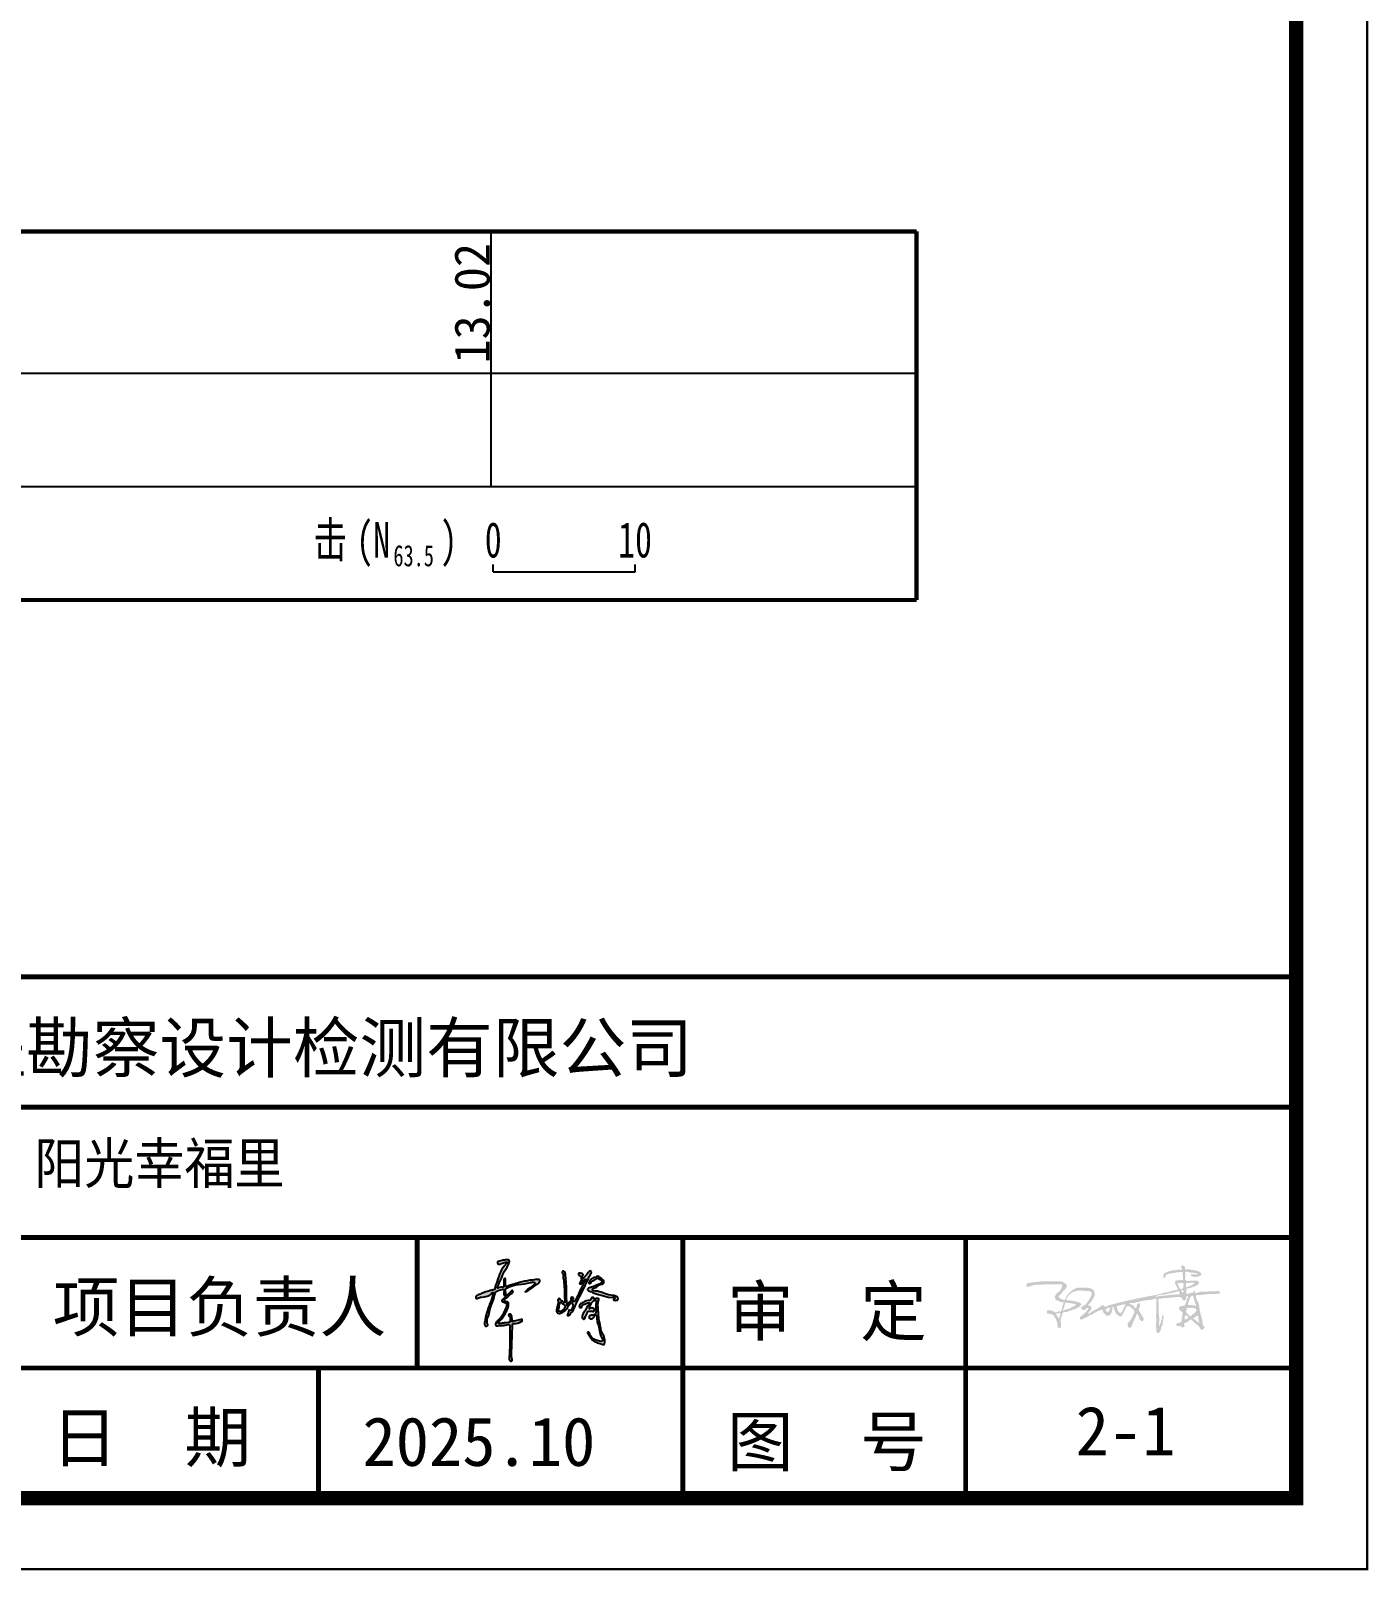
# Model space of a CAD drawing. Header units: millimetres. Extents: x -255 to 9196, y 129 to 426.
# Drawn here: x 501.3 to 595.6, y 129.3 to 237.8 of the extents above; entities that cross this region are included whole.
import ezdxf
from ezdxf.enums import TextEntityAlignment as Align

# ---------------------------------------------------------------- set-up
doc = ezdxf.new("R2010")
doc.units = ezdxf.units.MM
doc.layers.add('不打印', color=7, linetype='Continuous', plot=False)
for name, color, linetype in [('地质-原位曲线', 7, 'Continuous'), ('地质-图框', 7, 'Continuous'), ('地质-标注栏', 7, 'Continuous')]:
    doc.layers.add(name, color=color, linetype=linetype)
doc.styles.add('LZ_PMT_LINE', font='', dxfattribs={"height": 2})
doc.styles.get("Standard").update_dxf_attribs({"font": 'simfang.ttf', "height": 2.5})
doc.styles.add('标注栏数据', font='simfang.ttf', dxfattribs={"width": 0.7, "height": 2.5})
doc.styles.get('LZ_PMT_LINE').set_extended_font_data('SimSun')

msp = doc.modelspace()

# ---------------------------------------------------------------- hatches: boundary and pattern name
at = {"linetype": 'Continuous'}
h = msp.add_hatch(color=0, dxfattribs=at)
edge = h.paths.add_edge_path()
edge.add_spline(control_points=[(534.82, 151), (534.82, 151), (534.6, 150.97), (534.47, 150.9), (534.31, 150.82), (534.19, 150.88), (534.16, 150.96), (534.2, 151.06), (534.34, 151.04), (534.51, 151.12), (534.72, 151.15), (535.03, 151.18), (535, 150.96), (534.94, 150.81), (534.84, 150.66), (534.75, 150.5), (534.64, 150.33), (534.54, 150.11), (534.45, 149.84), (534.31, 149.64), (534.27, 149.43), (534.21, 149.32), (534.11, 149.16), (534.28, 149.17), (534.38, 149.22), (534.51, 149.23), (534.66, 149.25), (534.59, 149.49), (534.63, 149.64), (534.59, 149.84), (534.77, 149.84), (534.71, 149.64), (534.74, 149.49), (534.72, 149.34), (534.78, 149.25), (534.98, 149.37), (535.26, 149.42), (535.67, 149.55), (536.07, 149.63), (536.46, 149.73), (536.79, 149.73), (537.01, 149.8), (537.19, 149.73), (537.09, 149.52), (536.85, 149.35), (536.56, 149.14), (536.3, 148.98), (536.18, 148.92), (536.11, 148.89), (536.21, 149), (536.3, 149.07), (536.5, 149.2), (536.66, 149.34), (536.79, 149.44), (536.83, 149.55), (536.67, 149.6), (536.02, 149.38), (535.39, 149.47), (534.72, 149.11), (534.75, 149.07), (534.72, 148.95), (534.77, 148.83), (534.75, 148.68), (534.84, 148.63), (534.91, 148.75), (535.02, 148.83), (535.11, 148.92), (535.18, 149), (535.27, 148.98), (535.25, 148.82), (535.07, 148.73), (534.91, 148.54), (534.76, 148.45), (534.67, 148.36), (534.67, 148.29), (534.7, 148.17), (534.93, 148.24), (534.98, 147.92), (534.84, 147.58), (534.62, 147.19), (534.38, 146.87), (534.24, 146.77), (534.2, 146.68), (534.38, 146.63), (534.56, 146.7), (534.83, 146.72), (534.97, 146.74), (535.09, 146.76), (535.06, 146.91), (535.06, 147.02), (535.06, 147.18), (534.93, 147.19), (534.96, 147.38), (535.2, 147.28), (535.16, 147.06), (535.22, 146.93), (535.18, 146.77), (535.47, 146.87), (535.63, 146.9), (535.81, 146.94), (535.89, 146.98), (535.91, 146.94), (535.92, 146.9), (535.92, 146.86), (535.91, 146.81), (535.86, 146.81), (535.68, 146.74), (535.49, 146.69), (535.28, 146.67), (535.26, 146.65), (535.22, 146.65), (535.24, 146.62), (535.18, 146.28), (535.23, 145.64), (535.16, 144.87), (535.15, 144.35), (535.23, 144.12), (535.18, 143.99), (534.99, 144.04), (535.03, 144.87), (535.04, 145.58), (535.03, 146.31), (535.06, 146.49), (535.02, 146.54), (535, 146.6), (534.81, 146.57), (534.55, 146.5), (534.29, 146.54), (534.07, 146.48), (534.05, 146.55), (534.03, 146.61), (534.06, 146.71), (534.17, 146.87), (534.44, 147.09), (534.61, 147.43), (534.74, 147.71), (534.81, 147.89), (534.82, 148.1), (534.64, 148.16), (534.47, 148.2), (534.49, 148.36), (534.61, 148.42), (534.71, 148.48), (534.73, 148.6), (534.61, 148.67), (534.6, 148.84), (534.66, 149), (534.57, 149.1), (534.39, 149.01), (534.22, 149), (534.02, 148.91), (533.98, 148.62), (533.83, 148.22), (533.63, 147.67), (533.56, 147.23), (533.42, 146.96), (533.46, 146.82), (533.44, 146.7), (533.51, 146.6), (533.47, 146.52), (533.43, 146.47), (533.36, 146.48), (533.27, 146.49), (533.25, 146.64), (533.31, 147.16), (533.54, 147.84), (533.81, 148.51), (533.81, 148.76), (533.9, 148.86), (533.77, 148.85), (533.66, 148.57), (533.18, 148.57), (532.84, 148.49), (532.71, 148.4), (532.63, 148.46), (532.64, 148.58), (532.79, 148.69), (533.04, 148.77), (533.36, 148.93), (533.67, 148.97), (533.85, 149.05), (533.98, 149.04), (533.99, 149.26), (534.23, 149.77), (534.35, 150.46), (534.75, 150.81), (534.8, 150.89), (534.83, 150.93), (534.84, 150.96), (534.86, 150.99), (534.82, 151), (534.82, 151)], knot_values=[0, 0, 0, 0, 0.197659, 0.38152, 0.566109, 0.652135, 0.748753, 0.807036, 0.92578, 1.122031, 1.368988, 1.626652, 1.76802, 1.918621, 2.118344, 2.300641, 2.476901, 2.727997, 3.020459, 3.30281, 3.467088, 3.639635, 3.748419, 3.829445, 4.003086, 4.123696, 4.214806, 4.40081, 4.667341, 4.776567, 4.878347, 5.011798, 5.239779, 5.391232, 5.421408, 5.561877, 5.912571, 6.38166, 6.788598, 7.158235, 7.581854, 7.75821, 7.879208, 8.024703, 8.302733, 8.776744, 9.113748, 9.171835, 9.21185, 9.282009, 9.431192, 9.655122, 9.945004, 10.084012, 10.156313, 10.23478, 10.492922, 12.265977, 12.308224, 12.341497, 12.381398, 12.643767, 12.73859, 12.784271, 12.894334, 13.057034, 13.22312, 13.293963, 13.355493, 13.427134, 13.691979, 13.931156, 14.154695, 14.230531, 14.280349, 14.357953, 14.559753, 14.73671, 15.127693, 15.701362, 16.09181, 16.245167, 16.284172, 16.325965, 16.693564, 16.937976, 17.092889, 17.140175, 17.268068, 17.432612, 17.543247, 17.640717, 17.742204, 17.919021, 18.124187, 18.330875, 18.38331, 18.514374, 18.915136, 19.05586, 19.094889, 19.129342, 19.171939, 19.2281, 19.253164, 19.30045, 19.335915, 19.866366, 19.900833, 19.91431, 19.956102, 19.971506, 20.016335, 20.975658, 21.868584, 22.374573, 22.482502, 22.597173, 22.697846, 22.941553, 24.708467, 25.088101, 25.161193, 25.220954, 25.277606, 25.350797, 25.711986, 26.113546, 26.20435, 26.256258, 26.30822, 26.383415, 26.54161, 26.923438, 27.405824, 27.649529, 27.849929, 27.988286, 28.210288, 28.334066, 28.448614, 28.601664, 28.712075, 28.802319, 28.905249, 29.053216, 29.28859, 29.3441, 29.421244, 29.800842, 29.895833, 30.034219, 30.598059, 31.241971, 31.744499, 31.964954, 32.082734, 32.192402, 32.311997, 32.392136, 32.448377, 32.505145, 32.585331, 32.68582, 32.890345, 34.212601, 34.822842, 34.959792, 35.019354, 35.099489, 35.175216, 35.910229, 36.17828, 36.27437, 36.332015, 36.438545, 36.566652, 36.87459, 37.22398, 37.642874, 37.759289, 37.851306, 37.959659, 38.310672, 39.66111, 39.8191, 39.895663, 39.943134, 39.968266, 39.993907, 40.020381, 40.020381, 40.020381, 40.020381], degree=3, periodic=0)
h = msp.add_hatch(color=0, dxfattribs=at)
edge = h.paths.add_edge_path()
edge.add_spline(control_points=[(538.75, 150.19), (538.75, 150.19), (538.7, 150.37), (538.87, 150.36), (538.96, 150.23), (538.99, 149.93), (539.04, 149.38), (539.02, 148.81), (539.05, 148.29), (539.08, 148.13), (539.06, 147.94), (539.13, 147.99), (539.15, 148.1), (539.25, 148.18), (539.33, 148.25), (539.35, 148.33), (539.34, 148.41), (539.36, 148.53), (539.46, 148.52), (539.54, 148.47), (539.52, 148.38), (539.46, 148.31), (539.49, 148.22), (539.57, 148.2), (539.64, 148.28), (539.88, 148.6), (540.04, 149.21), (540.28, 149.54), (540.42, 149.81), (540.24, 149.77), (540.22, 149.63), (540.13, 149.53), (540.06, 149.44), (539.91, 149.48), (540.01, 149.61), (540.05, 149.7), (540.08, 149.76), (540.09, 149.81), (540.05, 149.85), (540.07, 149.92), (540.03, 149.99), (539.96, 150.06), (539.84, 150.09), (539.87, 150.18), (539.91, 150.23), (539.94, 150.22), (539.99, 150.22), (540.05, 150.21), (540.12, 150.18), (540.22, 150.15), (540.19, 150.05), (540.13, 149.98), (540.13, 149.9), (540.13, 149.78), (540.28, 149.92), (540.41, 150.06), (540.56, 150.26), (540.7, 150.38), (540.79, 150.35), (540.79, 150.24), (540.68, 150.09), (540.41, 149.33), (539.9, 148.52), (539.57, 147.67), (539.39, 147.43), (539.31, 147.35), (539.28, 147.25), (539.19, 147.25), (539.09, 147.22), (539.1, 147.34), (539.17, 147.41), (539.18, 147.5), (539.19, 147.64), (539.26, 147.6), (539.29, 147.58), (539.36, 147.57), (539.39, 147.71), (539.48, 147.78), (539.53, 147.92), (539.43, 148.01), (539.45, 148.12), (539.33, 148.18), (539.29, 147.98), (539.15, 147.88), (539.05, 147.69), (538.91, 147.55), (538.75, 147.45), (538.59, 147.37), (538.44, 147.37), (538.31, 147.46), (538.33, 147.72), (538.41, 147.96), (538.47, 148.21), (538.41, 148.36), (538.49, 148.44), (538.57, 148.4), (538.62, 148.3), (538.75, 148.24), (538.82, 148.17), (538.89, 148.1), (538.94, 148.19), (538.89, 148.37), (538.91, 148.81), (538.86, 149.31), (538.85, 149.75), (538.77, 149.98), (538.84, 150.11), (538.75, 150.19), (538.75, 150.19)], knot_values=[0, 0, 0, 0, 0.151641, 0.238659, 0.376664, 0.590515, 1.141021, 2.014882, 2.347755, 2.615323, 2.676021, 2.710593, 2.804102, 3.007035, 3.061602, 3.13322, 3.245143, 3.315186, 3.427304, 3.477072, 3.564265, 3.655727, 3.739894, 3.799056, 3.87173, 4.029935, 5.057343, 5.495043, 5.597064, 5.685824, 5.870477, 5.988218, 6.103187, 6.183129, 6.327156, 6.441553, 6.499549, 6.531273, 6.581438, 6.655339, 6.72585, 6.812621, 6.931223, 7.021295, 7.055988, 7.084035, 7.115588, 7.194681, 7.265663, 7.364865, 7.435714, 7.528285, 7.616981, 7.694766, 7.78323, 8.036039, 8.413504, 8.498284, 8.569266, 8.640116, 8.796808, 9.11983, 11.055099, 11.664171, 11.835983, 11.928577, 12.010113, 12.106825, 12.184086, 12.258206, 12.373062, 12.483201, 12.58762, 12.624928, 12.680159, 12.714126, 12.812598, 13.001774, 13.096833, 13.217036, 13.332331, 13.402875, 13.528845, 13.768977, 13.951307, 14.158673, 14.352187, 14.53796, 14.658549, 14.786357, 14.957076, 15.350749, 15.580771, 15.713776, 15.795278, 15.84804, 15.944469, 16.12046, 16.24941, 16.284195, 16.350242, 16.460828, 16.859637, 17.639134, 17.969349, 18.182657, 18.322554, 18.394148, 18.394148, 18.394148, 18.394148], degree=3, periodic=0)
edge = h.paths.add_edge_path()
edge.add_spline(control_points=[(538.53, 148.08), (538.53, 148.08), (538.59, 148.16), (538.68, 148.15), (538.74, 148.06), (538.84, 147.99), (538.96, 147.97), (538.99, 147.88), (538.93, 147.81), (538.87, 147.7), (538.75, 147.56), (538.6, 147.52), (538.42, 147.56), (538.48, 147.73), (538.49, 147.88), (538.51, 147.97), (538.53, 148.08), (538.53, 148.08)], knot_values=[0, 0, 0, 0, 0.075273, 0.154812, 0.252221, 0.377888, 0.530519, 0.569008, 0.63793, 0.773479, 0.964927, 1.137476, 1.253643, 1.402924, 1.561683, 1.692143, 1.765906, 1.765906, 1.765906, 1.765906], degree=3, periodic=0)
h = msp.add_hatch(color=0, dxfattribs=at)
edge = h.paths.add_edge_path()
edge.add_spline(control_points=[(540.67, 149.48), (540.67, 149.48), (540.6, 149.51), (540.63, 149.59), (540.66, 149.65), (540.69, 149.74), (540.8, 149.79), (540.9, 149.87), (541.04, 149.93), (541.16, 149.96), (541.29, 150.01), (541.34, 149.93), (541.43, 149.91), (541.51, 149.81), (541.66, 149.74), (541.68, 149.59), (541.65, 149.45), (541.33, 149.45), (541.16, 149.18), (540.92, 149.15), (540.79, 148.99), (541.36, 148.94), (541.7, 148.76), (542.19, 148.67), (542.52, 148.61), (542.65, 148.51), (542.68, 148.4), (542.63, 148.31), (542.51, 148.3), (542.44, 148.3), (542.34, 148.32), (542.38, 148.38), (542.43, 148.4), (542.46, 148.53), (541.92, 148.47), (541.6, 148.67), (541.1, 148.74), (540.84, 148.87), (540.67, 148.96), (540.53, 148.97), (540.51, 149.06), (540.57, 149.18), (540.84, 149.22), (541.12, 149.37), (541.37, 149.44), (541.58, 149.57), (541.49, 149.72), (541.37, 149.76), (541.28, 149.87), (541.14, 149.86), (541.03, 149.72), (540.85, 149.66), (540.73, 149.56), (540.72, 149.48), (540.67, 149.48), (540.67, 149.48)], knot_values=[0, 0, 0, 0, 0.068569, 0.120283, 0.209334, 0.288456, 0.410161, 0.543077, 0.67672, 0.831793, 0.968421, 0.997207, 1.096469, 1.208819, 1.397135, 1.525038, 1.6288, 1.79443, 2.318001, 2.461788, 2.508986, 2.880792, 3.402072, 4.029968, 4.268004, 4.406366, 4.496694, 4.587713, 4.670899, 4.818574, 4.863121, 4.909296, 4.982462, 5.020931, 5.274915, 5.995984, 6.445824, 6.716471, 6.880111, 7.020502, 7.069661, 7.134015, 7.408033, 7.793483, 8.071446, 8.264313, 8.338473, 8.530902, 8.628222, 8.742587, 8.884205, 9.139889, 9.29114, 9.346422, 9.364859, 9.364859, 9.364859, 9.364859], degree=3, periodic=0)
h = msp.add_hatch(color=256)
edge = h.paths.add_edge_path(flags=16)
edge.add_spline(control_points=[(577.06, 147.65), (577.05, 147.62), (577.05, 147.57), (577.11, 147.52), (577.16, 147.49), (577.21, 147.48), (577.28, 147.49), (577.29, 147.56), (577.33, 147.61), (577.35, 147.67), (577.37, 147.72), (577.35, 147.78), (577.28, 147.78), (577.21, 147.76), (577.14, 147.75), (577.12, 147.68), (577.07, 147.69), (577.06, 147.67), (577.06, 147.65), (577.06, 147.65)], knot_values=[0, 0, 0, 0, 1.094844, 2.010583, 2.936971, 3.772058, 4.559337, 5.371692, 6.406572, 7.298431, 8.125414, 8.707814, 9.723429, 10.914867, 11.774738, 12.831234, 13.232699, 13.516351, 13.791121, 13.791121, 13.791121, 13.791121], degree=3, periodic=0)
edge = h.paths.add_edge_path()
edge.add_spline(control_points=[(571.47, 149.27), (571.47, 149.31), (571.47, 149.39), (571.48, 149.45), (571.47, 149.5), (571.53, 149.5), (571.65, 149.52), (571.89, 149.57), (572.2, 149.59), (572.47, 149.64), (572.72, 149.63), (572.98, 149.63), (573.25, 149.64), (573.55, 149.63), (573.76, 149.64), (573.98, 149.63), (574.11, 149.53), (574.28, 149.46), (574.32, 149.28), (574.24, 149.08), (574.02, 148.95), (573.91, 148.72), (573.76, 148.64), (573.72, 148.5), (573.91, 148.42), (574.14, 148.24), (574.24, 148.46), (574.31, 148.62), (574.48, 148.82), (574.7, 149.01), (574.91, 149.15), (575.18, 149.21), (575.46, 149.18), (575.79, 149.21), (576.03, 149.12), (576.23, 149.02), (576.27, 148.82), (576.29, 148.62), (576.16, 148.4), (576.03, 148.19), (575.9, 148.06), (575.8, 147.98), (575.84, 147.89), (575.95, 147.96), (576.09, 147.79), (576.02, 147.56), (575.86, 147.5), (575.83, 147.42), (575.86, 147.33), (576.01, 147.44), (576.1, 147.55), (576.28, 147.6), (576.41, 147.69), (576.57, 147.77), (576.68, 147.88), (576.82, 147.98), (576.93, 147.93), (577.01, 147.8), (577.19, 147.93), (577.6, 148.03), (578.29, 148.22), (579.17, 148.4), (580.02, 148.58), (580.71, 148.7), (581.23, 148.85), (581.56, 148.89), (581.82, 149.01), (582, 148.99), (582.19, 149.07), (582.08, 149.21), (582.05, 149.34), (581.94, 149.45), (581.93, 149.59), (582, 149.71), (582.17, 149.7), (582.32, 149.75), (582.49, 149.69), (582.52, 149.81), (582.51, 149.96), (582.48, 150.11), (582.49, 150.33), (582.27, 150.28), (582.07, 150.28), (581.84, 150.22), (581.6, 150.21), (581.42, 150.14), (581.28, 150.07), (581.24, 149.97), (581.26, 149.9), (581.19, 149.84), (581.13, 149.92), (581.12, 150.02), (581.14, 150.19), (581.37, 150.28), (581.59, 150.37), (581.85, 150.43), (582.09, 150.42), (582.26, 150.5), (582.47, 150.42), (582.42, 150.56), (582.39, 150.62), (582.38, 150.69), (582.4, 150.76), (582.49, 150.76), (582.58, 150.72), (582.67, 150.63), (582.65, 150.54), (582.65, 150.44), (582.83, 150.52), (583, 150.45), (583.25, 150.43), (583.48, 150.4), (583.65, 150.31), (583.78, 150.24), (583.81, 150.13), (583.77, 150.05), (583.67, 150.01), (583.53, 149.97), (583.37, 149.94), (583.24, 149.96), (583.16, 150), (583.07, 149.99), (583.06, 150.07), (583.07, 150.16), (583.22, 150.12), (583.34, 150.13), (583.44, 150.13), (583.53, 150.11), (583.52, 150.18), (583.4, 150.23), (583.24, 150.25), (583.04, 150.25), (582.89, 150.29), (582.78, 150.32), (582.68, 150.33), (582.65, 150.22), (582.67, 150.08), (582.68, 149.92), (582.64, 149.77), (582.7, 149.7), (582.85, 149.65), (583.1, 149.71), (583.35, 149.67), (583.56, 149.69), (583.68, 149.52), (583.46, 149.31), (583.18, 149.25), (582.95, 149.14), (582.76, 149.14), (582.73, 149.03), (582.76, 148.93), (582.68, 148.7), (582.98, 148.79), (583.12, 148.84), (583.27, 148.86), (583.24, 148.97), (583.37, 149.02), (583.28, 148.73), (583.76, 148.96), (584.09, 148.88), (584.56, 148.97), (584.85, 148.92), (585.02, 148.97), (585.08, 148.91), (585.11, 148.86), (585.11, 148.81), (585.09, 148.77), (585.04, 148.78), (584.96, 148.77), (584.81, 148.75), (584.51, 148.74), (584.1, 148.74), (583.76, 148.65), (583.45, 148.7), (583.38, 148.43), (583.62, 148.17), (583.67, 147.7), (583.75, 147.27), (583.89, 146.88), (583.86, 146.56), (584.09, 146.4), (583.94, 146.27), (583.78, 146.17), (583.66, 146.51), (583.38, 146.61), (583.24, 146.83), (583.12, 146.88), (583.1, 147), (582.88, 146.82), (582.78, 146.73), (582.57, 146.71), (582.58, 146.59), (582.63, 146.54), (582.63, 146.44), (582.53, 146.39), (582.4, 146.37), (582.36, 146.51), (582.22, 146.48), (582.12, 146.47), (582.01, 146.52), (582.03, 146.67), (582.19, 146.7), (582.3, 146.74), (582.46, 146.79), (582.37, 146.97), (582.47, 147.12), (582.44, 147.27), (582.52, 147.44), (582.37, 147.53), (582.25, 147.61), (582.19, 147.79), (582.33, 147.9), (582.48, 147.9), (582.66, 147.94), (582.69, 148.11), (582.78, 148.25), (582.77, 148.39), (582.85, 148.47), (582.89, 148.55), (582.83, 148.61), (582.72, 148.61), (582.74, 148.48), (582.72, 148.37), (582.58, 148.24), (582.45, 148.37), (582.42, 148.51), (582.23, 148.56), (581.88, 148.5), (581.47, 148.47), (581.09, 148.46), (580.93, 148.41), (580.79, 148.44), (580.78, 148.34), (580.77, 148.22), (580.79, 147.98), (580.8, 147.67), (580.79, 147.28), (580.87, 146.87), (580.79, 146.67), (580.81, 146.47), (580.86, 146.52), (580.86, 146.59), (580.92, 146.67), (580.96, 146.78), (580.96, 146.91), (581.04, 147.01), (581.02, 147.12), (581.05, 147.19), (581.06, 147.28), (581.11, 147.25), (581.17, 147.18), (581.1, 146.98), (581.09, 146.76), (581.06, 146.53), (580.95, 146.4), (580.97, 146.24), (580.88, 146.1), (580.8, 145.98), (580.69, 145.99), (580.63, 146.08), (580.63, 146.24), (580.6, 146.44), (580.62, 146.76), (580.61, 147.14), (580.62, 147.71), (580.64, 148.08), (580.63, 148.46), (580.34, 148.33), (580.09, 148.32), (579.68, 148.28), (579.36, 148.19), (579.04, 148.11), (578.9, 148.11), (578.72, 148.1), (578.8, 148), (578.93, 148.01), (579.05, 147.87), (579.1, 147.76), (579.24, 147.72), (579.22, 147.87), (579.25, 147.98), (579.33, 148.06), (579.46, 148.11), (579.5, 147.93), (579.45, 147.8), (579.36, 147.66), (579.43, 147.52), (579.53, 147.36), (579.64, 147.18), (579.76, 147), (579.71, 146.85), (579.59, 146.8), (579.5, 146.89), (579.42, 147), (579.4, 147.14), (579.35, 147.25), (579.23, 147.43), (579.19, 147.15), (579.09, 146.96), (578.95, 146.7), (578.9, 146.45), (578.75, 146.33), (578.61, 146.42), (578.61, 146.54), (578.58, 146.67), (578.71, 146.78), (578.84, 146.93), (578.93, 147.16), (579.03, 147.33), (579.08, 147.47), (579.08, 147.58), (578.93, 147.71), (578.81, 147.85), (578.64, 147.92), (578.56, 147.89), (578.42, 147.71), (578.37, 147.48), (578.22, 147.3), (578.22, 147.18), (578.1, 147.15), (578.02, 147.18), (577.91, 147.25), (577.78, 147.36), (577.71, 147.52), (577.67, 147.63), (577.63, 147.72), (577.63, 147.77), (577.64, 147.83), (577.59, 147.82), (577.5, 147.81), (577.54, 147.64), (577.48, 147.47), (577.41, 147.29), (577.26, 147.2), (577.11, 147.2), (577.03, 147.32), (576.91, 147.39), (576.86, 147.49), (576.87, 147.65), (576.65, 147.6), (576.49, 147.54), (576.27, 147.4), (576, 147.28), (575.71, 147.1), (575.48, 147.02), (575.37, 146.91), (575.29, 146.94), (575.25, 147), (575.19, 147.12), (575.31, 147.17), (575.42, 147.26), (575.55, 147.38), (575.68, 147.5), (575.75, 147.6), (575.81, 147.65), (575.85, 147.73), (575.77, 147.79), (575.67, 147.74), (575.61, 147.62), (575.48, 147.61), (575.37, 147.66), (575.33, 147.75), (575.35, 147.87), (575.5, 147.88), (575.65, 148.05), (575.82, 148.2), (575.91, 148.41), (576.02, 148.54), (576.06, 148.69), (576.1, 148.85), (575.98, 148.93), (575.81, 148.99), (575.62, 148.94), (575.41, 149.01), (575.25, 148.98), (575.07, 148.98), (574.91, 148.95), (574.78, 148.89), (574.66, 148.85), (574.59, 148.77), (574.48, 148.68), (574.37, 148.58), (574.34, 148.45), (574.28, 148.4), (574.27, 148.28), (574.41, 148.31), (574.53, 148.3), (574.68, 148.25), (574.85, 148.26), (574.98, 148.19), (575.11, 148.19), (575.2, 148.14), (575.29, 148.12), (575.31, 148.03), (575.31, 147.96), (575.24, 147.87), (575.05, 147.77), (574.8, 147.64), (574.52, 147.57), (574.31, 147.47), (574.16, 147.47), (574.01, 147.45), (573.99, 147.27), (573.93, 147.11), (573.87, 146.89), (573.9, 146.68), (573.92, 146.49), (573.86, 146.35), (573.66, 146.32), (573.66, 146.56), (573.63, 146.79), (573.52, 147.02), (573.39, 147.24), (573.19, 147.37), (572.99, 147.33), (572.9, 147.44), (572.89, 147.59), (573.03, 147.59), (573.17, 147.59), (573.35, 147.57), (573.55, 147.36), (573.73, 147.56), (573.96, 147.52), (573.95, 147.7), (574, 147.84), (574.03, 148), (574.07, 148.1), (574.12, 148.21), (573.96, 148.13), (573.85, 148.22), (573.7, 148.26), (573.54, 148.3), (573.48, 148.43), (573.47, 148.55), (573.53, 148.72), (573.71, 148.88), (573.92, 149.05), (573.96, 149.25), (574, 149.43), (573.82, 149.43), (573.59, 149.43), (573.25, 149.42), (572.9, 149.45), (572.58, 149.4), (572.27, 149.4), (571.96, 149.39), (571.71, 149.27), (571.6, 149.26), (571.47, 149.26), (571.47, 149.27)], knot_values=[0, 0, 0, 0, 1.976312, 3.018367, 3.269898, 3.749702, 4.834006, 9.62362, 13.452743, 18.627688, 21.612948, 24.346242, 29.741381, 33.302581, 37.366558, 39.173731, 42.502539, 44.546889, 46.627753, 49.567369, 53.604173, 57.284866, 59.75768, 61.074803, 62.326696, 67.979375, 69.132216, 71.889253, 75.683349, 80.376133, 84.739519, 86.490853, 92.234156, 97.068019, 100.429757, 103.693796, 105.598345, 109.17742, 112.023186, 116.60901, 119.542734, 120.725083, 121.411546, 123.11809, 124.588039, 129.410696, 130.720715, 131.927345, 132.512105, 134.442431, 137.229942, 139.767682, 141.969606, 144.264473, 147.202208, 149.156303, 150.995179, 151.77243, 155.250043, 157.768724, 171.532936, 185.086132, 197.290427, 209.084545, 215.623844, 220.562481, 223.780967, 227.404624, 228.938971, 231.18602, 232.99334, 235.279714, 237.39077, 238.413247, 240.945245, 243.852354, 245.95977, 246.754168, 248.413036, 252.429649, 254.024041, 256.622344, 259.532533, 263.465936, 266.597203, 270.043433, 271.790493, 273.165009, 274.278271, 275.155617, 275.96863, 278.137574, 279.489418, 282.933465, 287.218074, 290.631735, 294.43893, 297.066035, 299.279555, 300.631477, 301.741743, 302.480205, 303.51679, 304.510579, 305.744526, 308.045667, 309.10708, 309.738011, 311.721468, 314.587144, 318.560317, 321.978382, 324.929444, 326.726307, 328.375842, 329.212915, 330.25815, 332.912487, 335.737852, 337.322197, 338.464063, 339.540303, 340.517248, 341.291475, 343.24226, 345.424661, 346.906066, 347.790693, 348.283761, 349.37956, 352.817893, 355.786154, 358.093634, 359.322049, 360.782347, 361.645093, 363.565636, 367.250663, 368.807935, 369.801923, 370.698936, 375.382624, 380.290659, 382.057817, 384.048911, 387.541174, 392.467198, 396.884683, 398.870852, 399.463262, 401.525914, 403.50169, 407.635898, 409.387035, 411.233271, 412.280452, 413.20357, 415.190434, 419.044115, 426.82695, 433.696307, 438.234604, 439.880328, 440.5342, 441.546128, 442.183141, 442.753004, 443.168649, 444.25252, 446.435187, 449.787888, 457.012911, 463.817808, 466.622312, 467.653782, 474.772731, 480.221843, 487.75307, 493.758919, 498.268061, 500.770469, 503.126663, 504.93944, 508.215227, 514.602973, 517.725651, 519.162893, 519.653701, 522.57407, 525.985365, 528.091346, 529.420767, 530.44176, 531.074818, 533.51958, 534.412854, 536.192404, 538.038156, 539.769774, 540.822907, 542.444399, 544.691107, 546.792547, 548.016807, 551.031041, 552.848139, 555.141276, 557.888754, 559.117839, 562.162851, 564.274516, 565.814007, 568.969099, 570.805367, 573.405532, 575.322644, 577.850069, 578.932876, 580.303886, 580.965396, 582.395387, 583.584192, 585.599442, 587.646145, 589.914983, 591.789159, 593.27422, 597.94608, 607.063846, 611.402782, 614.073872, 615.321987, 615.878503, 617.519975, 620.919802, 626.227157, 631.278458, 637.955565, 642.446505, 643.232821, 643.760483, 644.456326, 646.177092, 647.742257, 649.719808, 651.636288, 652.979528, 654.238301, 655.194152, 655.659487, 656.394987, 659.092563, 663.591374, 666.73103, 668.397875, 670.738048, 673.250698, 675.453964, 676.439317, 677.660828, 679.829027, 683.261807, 686.437325, 693.520123, 699.871158, 710.80178, 711.665262, 714.371367, 719.852061, 724.798696, 731.582425, 735.049173, 737.977924, 739.413207, 740.181114, 742.294893, 744.847896, 747.080249, 748.01495, 749.656081, 751.744516, 753.156469, 754.723524, 756.064382, 759.453584, 761.036376, 762.882106, 765.701193, 769.323154, 772.347842, 774.172791, 775.585183, 777.013936, 779.293074, 781.697647, 782.695741, 785.087573, 787.226283, 790.776274, 796.031545, 799.610519, 801.573474, 803.326881, 805.300637, 806.912735, 808.495868, 812.035945, 815.779267, 818.869602, 820.811829, 822.125877, 823.541907, 828.940789, 830.302191, 831.031036, 832.606796, 840.023967, 840.684534, 842.883131, 844.244533, 845.363175, 846.535711, 849.926761, 852.286909, 854.171399, 855.113645, 856.128269, 856.673621, 857.147526, 858.050728, 860.090115, 862.716938, 866.384136, 867.936357, 870.065038, 872.061231, 873.982345, 875.67185, 877.131449, 879.445427, 882.719542, 885.677448, 890.574174, 895.673374, 900.269723, 901.080783, 902.0814, 903.195863, 904.760709, 906.51745, 907.912156, 911.149921, 913.959999, 915.505406, 916.565642, 917.656816, 918.348052, 920.340725, 921.570186, 923.703426, 925.112377, 926.520541, 927.902372, 929.517787, 932.398315, 937.179688, 939.59686, 942.195605, 944.091548, 946.864224, 947.8244, 950.291283, 954.566441, 955.923755, 959.676397, 961.5313, 963.693704, 966.5664, 967.727809, 969.03891, 971.169049, 973.960761, 975.413252, 976.517354, 977.539594, 979.222904, 980.846563, 983.344484, 985.952933, 988.091281, 989.728729, 991.182119, 992.528204, 993.655163, 994.585274, 995.88215, 998.258073, 1003.821633, 1008.058251, 1010.833525, 1013.583601, 1014.67668, 1017.228742, 1019.702485, 1022.748285, 1026.782974, 1029.033757, 1031.10648, 1032.665939, 1035.775685, 1038.774974, 1043.505154, 1046.495812, 1049.996333, 1053.115253, 1054.040804, 1056.294707, 1057.620278, 1059.043068, 1062.953747, 1065.090649, 1070.123473, 1071.433068, 1073.272203, 1075.944948, 1078.502315, 1080.15249, 1081.014965, 1082.574426, 1084.823859, 1086.961129, 1089.405106, 1091.419354, 1092.609896, 1094.709199, 1098.735043, 1103.263313, 1105.737056, 1107.750914, 1109.564562, 1112.173013, 1118.219875, 1124.030812, 1127.369626, 1132.591904, 1137.489058, 1140.639116, 1143.742249, 1144.231568, 1144.231568, 1144.231568, 1144.231568], degree=3, periodic=0)
edge = h.paths.add_edge_path(flags=16)
edge.add_spline(control_points=[(577.83, 147.83), (577.85, 147.79), (577.88, 147.7), (577.89, 147.58), (577.96, 147.49), (578.03, 147.4), (578.13, 147.42), (578.21, 147.48), (578.25, 147.6), (578.29, 147.71), (578.35, 147.8), (578.39, 147.86), (578.43, 147.92), (578.46, 147.98), (578.41, 148.05), (578.28, 147.99), (578.13, 147.98), (578, 147.92), (577.89, 147.91), (577.82, 147.87), (577.83, 147.84), (577.83, 147.83)], knot_values=[0, 0, 0, 0, 2.065977, 3.778019, 5.026363, 7.020016, 7.991516, 9.334166, 11.098954, 13.338472, 14.354147, 15.643986, 16.805999, 17.506465, 18.120776, 20.055848, 22.53053, 24.848178, 26.280873, 27.23305, 27.71727, 27.71727, 27.71727, 27.71727], degree=3, periodic=0)
edge = h.paths.add_edge_path(flags=17)
edge.add_spline(control_points=[(582.19, 148.93), (582.21, 148.93), (582.25, 148.9), (582.26, 148.83), (582.29, 148.78), (582.25, 148.69), (582.04, 148.75), (581.85, 148.67), (581.64, 148.7), (581.47, 148.65), (581.24, 148.64), (581.01, 148.61), (580.79, 148.61), (580.65, 148.52), (580.56, 148.59), (580.78, 148.67), (580.89, 148.67), (581.08, 148.71), (581.25, 148.71), (581.41, 148.77), (581.57, 148.79), (581.74, 148.83), (581.9, 148.86), (582.04, 148.9), (582.11, 148.94), (582.16, 148.94), (582.18, 148.93), (582.19, 148.93)], knot_values=[0, 0, 0, 0, 0.777686, 1.929051, 2.760418, 3.308433, 5.798843, 10.064954, 12.451385, 14.874019, 17.777373, 22.090389, 25.106741, 27.549329, 27.908396, 29.455131, 33.457187, 35.066045, 37.764147, 40.527792, 42.5051, 44.669727, 48.209364, 49.784594, 50.888217, 51.544484, 51.936834, 51.936834, 51.936834, 51.936834], degree=3, periodic=0)
edge = h.paths.add_edge_path(flags=16)
edge.add_spline(control_points=[(582.39, 148.97), (582.4, 148.94), (582.42, 148.89), (582.46, 148.85), (582.52, 148.81), (582.53, 148.89), (582.52, 148.95), (582.53, 149.01), (582.5, 149.04), (582.45, 149.03), (582.42, 149.02), (582.37, 149), (582.39, 148.98), (582.39, 148.97)], knot_values=[0, 0, 0, 0, 1.245613, 2.175218, 2.84887, 3.463701, 4.88207, 5.540711, 6.008538, 6.560514, 7.449846, 7.84399, 8.22639, 8.22639, 8.22639, 8.22639], degree=3, periodic=0)
edge = h.paths.add_edge_path(flags=16)
edge.add_spline(control_points=[(582.17, 149.51), (582.15, 149.51), (582.12, 149.45), (582.16, 149.36), (582.22, 149.28), (582.24, 149.2), (582.28, 149.15), (582.31, 149.08), (582.38, 149.09), (582.44, 149.11), (582.48, 149.15), (582.53, 149.16), (582.53, 149.2), (582.53, 149.3), (582.57, 149.44), (582.49, 149.54), (582.4, 149.53), (582.32, 149.52), (582.25, 149.53), (582.2, 149.53), (582.17, 149.54), (582.16, 149.52), (582.17, 149.52), (582.17, 149.51)], knot_values=[0, 0, 0, 0, 0.861244, 2.431031, 3.852702, 5.085635, 5.85594, 6.934384, 7.860311, 8.665001, 9.656767, 10.144616, 10.436036, 11.285115, 14.912628, 15.689596, 16.719567, 18.186906, 19.266269, 19.953127, 20.276731, 20.450871, 20.557842, 20.557842, 20.557842, 20.557842], degree=3, periodic=0)
edge = h.paths.add_edge_path(flags=16)
edge.add_spline(control_points=[(582.72, 149.48), (582.72, 149.45), (582.71, 149.39), (582.71, 149.31), (582.71, 149.25), (582.76, 149.23), (582.82, 149.22), (582.87, 149.26), (582.93, 149.3), (583.01, 149.33), (583.09, 149.33), (583.13, 149.4), (583.19, 149.43), (583.24, 149.44), (583.28, 149.44), (583.33, 149.45), (583.29, 149.49), (583.28, 149.57), (583.14, 149.53), (583.01, 149.55), (582.9, 149.52), (582.81, 149.53), (582.77, 149.52), (582.72, 149.53), (582.72, 149.5), (582.72, 149.49), (582.72, 149.48)], knot_values=[0, 0, 0, 0, 1.627271, 2.564917, 3.463325, 4.107991, 4.704694, 5.809748, 6.927935, 7.926836, 9.222179, 10.242214, 11.082175, 11.993147, 12.703979, 13.04412, 13.515506, 14.375081, 16.367968, 18.130075, 20.108708, 21.275945, 21.825603, 22.498973, 22.613285, 22.934178, 22.934178, 22.934178, 22.934178], degree=3, periodic=0)
edge = h.paths.add_edge_path(flags=16)
edge.add_spline(control_points=[(583.1, 148.59), (583.07, 148.56), (583.01, 148.49), (582.96, 148.37), (582.9, 148.26), (582.92, 148.15), (582.86, 148.08), (582.85, 148.01), (582.88, 147.95), (582.97, 147.98), (583.09, 147.97), (583.22, 147.91), (583.34, 147.97), (583.38, 147.88), (583.46, 147.97), (583.35, 148.07), (583.36, 148.21), (583.3, 148.33), (583.25, 148.44), (583.24, 148.53), (583.23, 148.61), (583.18, 148.64), (583.11, 148.64), (583.11, 148.59), (583.1, 148.59)], knot_values=[0, 0, 0, 0, 2.001049, 3.674502, 5.771722, 7.156147, 8.41876, 9.470853, 10.127335, 10.852845, 13.021442, 15.353893, 16.866073, 17.608889, 18.399536, 20.205357, 22.625681, 24.41842, 26.100767, 27.697592, 28.445905, 29.247463, 30.191838, 30.721959, 30.721959, 30.721959, 30.721959], degree=3, periodic=0)
edge = h.paths.add_edge_path(flags=16)
edge.add_spline(control_points=[(582.76, 147.68), (582.76, 147.65), (582.74, 147.58), (582.71, 147.46), (582.79, 147.38), (582.88, 147.3), (582.96, 147.21), (583.09, 147.17), (583.15, 147.28), (583.24, 147.37), (583.36, 147.42), (583.43, 147.52), (583.46, 147.63), (583.38, 147.72), (583.28, 147.77), (583.13, 147.74), (583, 147.79), (582.88, 147.75), (582.81, 147.77), (582.75, 147.74), (582.76, 147.7), (582.76, 147.68)], knot_values=[0, 0, 0, 0, 1.621992, 3.308842, 4.508909, 6.438784, 8.406396, 9.887104, 11.272649, 13.072815, 15.431049, 16.969104, 18.225996, 19.790057, 21.47997, 23.344688, 25.770547, 27.41792, 28.509462, 29.001281, 29.820485, 29.820485, 29.820485, 29.820485], degree=3, periodic=0)
edge = h.paths.add_edge_path(flags=16)
edge.add_spline(control_points=[(582.68, 147.21), (582.65, 147.19), (582.62, 147.13), (582.64, 147.04), (582.62, 146.98), (582.65, 146.94), (582.69, 146.94), (582.73, 146.99), (582.8, 147.01), (582.86, 147.04), (582.91, 147.08), (582.88, 147.13), (582.84, 147.17), (582.8, 147.19), (582.77, 147.23), (582.73, 147.24), (582.7, 147.26), (582.67, 147.23), (582.69, 147.21), (582.68, 147.21)], knot_values=[0, 0, 0, 0, 1.23237, 2.862046, 3.675794, 4.080594, 4.699096, 5.35691, 6.876583, 7.681133, 8.417953, 8.942195, 9.954773, 10.679344, 11.236603, 11.826958, 12.460554, 12.741244, 13.107108, 13.107108, 13.107108, 13.107108], degree=3, periodic=0)
edge = h.paths.add_edge_path(flags=16)
edge.add_spline(control_points=[(583.3, 147.09), (583.28, 147.08), (583.24, 147.06), (583.24, 146.99), (583.32, 146.96), (583.39, 146.92), (583.45, 146.85), (583.5, 146.8), (583.57, 146.77), (583.61, 146.72), (583.67, 146.76), (583.62, 146.83), (583.6, 146.9), (583.61, 146.99), (583.58, 147.08), (583.58, 147.16), (583.56, 147.23), (583.5, 147.22), (583.47, 147.19), (583.42, 147.16), (583.38, 147.13), (583.35, 147.11), (583.32, 147.1), (583.31, 147.09), (583.3, 147.09)], knot_values=[0, 0, 0, 0, 1.078617, 1.584482, 2.769352, 4.19498, 5.366298, 6.581313, 7.563654, 8.507528, 8.990575, 10.154726, 11.423765, 12.462376, 13.998568, 15.210379, 16.153849, 16.746294, 17.483217, 18.246977, 18.971547, 19.662222, 19.902153, 20.241453, 20.241453, 20.241453, 20.241453], degree=3, periodic=0)
edge = h.paths.add_edge_path(flags=16)
edge.add_spline(control_points=[(573.57, 147.28), (573.59, 147.27), (573.61, 147.23), (573.64, 147.17), (573.69, 147.11), (573.7, 147.04), (573.81, 147), (573.74, 147.16), (573.87, 147.16), (573.86, 147.25), (573.86, 147.31), (573.87, 147.37), (573.82, 147.41), (573.74, 147.4), (573.66, 147.36), (573.58, 147.38), (573.55, 147.32), (573.56, 147.29), (573.57, 147.28)], knot_values=[0, 0, 0, 0, 1.076924, 2.082744, 2.865184, 4.332782, 4.901003, 6.550431, 7.733202, 8.571799, 9.759042, 10.52869, 11.144503, 12.459715, 13.851956, 14.688205, 15.691416, 16.049705, 16.049705, 16.049705, 16.049705], degree=3, periodic=0)
edge = h.paths.add_edge_path(flags=16)
edge.add_spline(control_points=[(574.2, 148.1), (574.19, 148.04), (574.15, 147.92), (574.1, 147.77), (574.06, 147.67), (574.02, 147.55), (574.21, 147.65), (574.37, 147.67), (574.62, 147.76), (574.77, 147.9), (574.92, 147.93), (574.98, 148.07), (574.69, 148.05), (574.51, 148.13), (574.34, 148.11), (574.21, 148.14), (574.2, 148.11), (574.2, 148.1)], knot_values=[0, 0, 0, 0, 2.639694, 5.480822, 6.640847, 7.833901, 9.379189, 12.619169, 16.706763, 20.039631, 21.716381, 22.636913, 25.384768, 29.554076, 32.467188, 33.476001, 33.820235, 33.820235, 33.820235, 33.820235], degree=3, periodic=0)
h = msp.add_hatch(color=0, dxfattribs=at)
edge = h.paths.add_edge_path()
edge.add_spline(control_points=[(540.13, 147.91), (540.13, 147.91), (540.1, 147.86), (540.12, 147.8), (540.03, 147.78), (539.91, 147.79), (539.94, 147.91), (539.98, 148.06), (540.25, 148.15), (540.46, 148.32), (540.71, 148.27), (540.76, 148.38), (540.77, 148.45), (540.81, 148.52), (540.87, 148.5), (540.92, 148.5), (540.98, 148.47), (540.89, 148.37), (541.11, 148.41), (541.19, 148.42), (541.3, 148.43), (541.34, 148.35), (541.28, 148.26), (541.22, 147.95), (541.3, 147.52), (541.3, 146.94), (541.44, 146.5), (541.48, 146.08), (541.7, 145.76), (541.74, 145.48), (541.72, 145.11), (541.4, 145.28), (541.12, 145.3), (540.76, 145.55), (540.65, 145.78), (540.46, 146.05), (540.63, 146.08), (540.68, 145.78), (540.96, 145.51), (541.3, 145.44), (541.52, 145.38), (541.64, 145.54), (541.36, 145.87), (541.38, 146.32), (541.17, 146.79), (541.17, 147.04), (541.16, 147.31), (540.99, 147.19), (540.94, 147.06), (540.8, 146.97), (540.58, 147.02), (540.67, 147.26), (540.88, 147.23), (541.01, 147.31), (541.1, 147.38), (541.12, 147.53), (541.11, 147.74), (541.1, 147.98), (541.12, 148.15), (541.17, 148.29), (541.02, 148.32), (540.92, 148.25), (540.8, 148.13), (540.73, 147.95), (540.66, 147.83), (540.64, 147.67), (540.8, 147.79), (540.99, 147.76), (541.01, 147.61), (540.96, 147.49), (540.83, 147.55), (540.7, 147.52), (540.55, 147.55), (540.47, 147.42), (540.47, 147.25), (540.32, 147.14), (540.32, 146.91), (540.13, 147.02), (540.15, 147.19), (540.17, 147.37), (540.42, 147.57), (540.4, 147.86), (540.71, 148.06), (540.6, 148.16), (540.45, 148.11), (540.33, 148.02), (540.2, 148.01), (540.13, 147.91), (540.13, 147.91)], knot_values=[0, 0, 0, 0, 0.055468, 0.108636, 0.15794, 0.287628, 0.37734, 0.476649, 0.75171, 1.123031, 1.300816, 1.366581, 1.456854, 1.512333, 1.573547, 1.619172, 1.668973, 1.725776, 1.864766, 2.013087, 2.08294, 2.139601, 2.250537, 2.381097, 3.075455, 3.543653, 4.104514, 4.464494, 4.787032, 5.203317, 5.40603, 5.616843, 5.99304, 6.370507, 6.777418, 6.94852, 7.030929, 7.122552, 7.732463, 8.067039, 8.223055, 8.316505, 8.586054, 9.28966, 9.67584, 10.05418, 10.155537, 10.294914, 10.465459, 10.604836, 10.778578, 10.941849, 11.144698, 11.309695, 11.402433, 11.470004, 11.732206, 12.043571, 12.185022, 12.283689, 12.403076, 12.505804, 12.656503, 12.905748, 13.048865, 13.138997, 13.234967, 13.485832, 13.543772, 13.672045, 13.771801, 13.919401, 14.076061, 14.176105, 14.345032, 14.547447, 14.695176, 14.823507, 14.981121, 15.175895, 15.356401, 15.862654, 16.044634, 16.091003, 16.247663, 16.464121, 16.52785, 16.655078, 16.655078, 16.655078, 16.655078], degree=3, periodic=0)

# ---------------------------------------------------------------- linework, layer by layer
at = {"const_width": 0.345}
for points in [[(406.63, 171.11), (590.49, 171.11), (590.49, 134.34), (406.63, 134.34), (406.63, 171.11)], [(406.63, 171.11), (590.49, 171.11), (590.49, 134.34), (406.63, 134.34), (406.63, 171.11)], [(406.63, 161.92), (590.49, 161.92)], [(406.63, 152.73), (590.49, 152.73)], [(528.5, 152.73), (528.5, 143.53)], [(547.24, 152.73), (547.24, 143.53)], [(567.18, 143.53), (567.18, 152.73)], [(406.63, 143.53), (590.49, 143.53)], [(429.61, 143.53), (590.49, 143.53)], [(521.54, 143.53), (521.54, 134.34)], [(547.24, 143.53), (547.24, 134.34)], [(567.18, 134.34), (567.18, 143.53)]]:
    msp.add_lwpolyline(points, dxfattribs=at)
at = {"color": 0}
for points, start_tangent, end_tangent in [([(534.82, 151), (534.63, 150.96), (534.46, 150.89), (534.28, 150.85), (534.2, 150.88), (534.17, 150.98), (534.19, 151.03), (534.31, 151.05), (534.5, 151.11), (534.74, 151.15), (535, 151.11), (534.99, 150.97), (534.94, 150.83), (534.84, 150.65), (534.75, 150.5), (534.66, 150.35), (534.55, 150.12), (534.44, 149.85), (534.31, 149.59), (534.27, 149.44), (534.19, 149.28), (534.15, 149.18), (534.23, 149.17), (534.4, 149.22), (534.52, 149.23), (534.61, 149.26), (534.61, 149.44), (534.61, 149.71), (534.63, 149.82), (534.73, 149.82), (534.73, 149.69), (534.73, 149.46), (534.74, 149.31), (534.76, 149.28), (534.9, 149.31), (535.23, 149.42), (535.69, 149.55), (536.08, 149.64), (536.44, 149.71), (536.86, 149.76), (537.04, 149.78), (537.15, 149.72), (537.11, 149.58), (536.9, 149.39), (536.51, 149.12), (536.23, 148.94), (536.17, 148.92), (536.13, 148.91), (536.18, 148.96), (536.29, 149.06), (536.47, 149.19), (536.7, 149.37), (536.79, 149.47), (536.81, 149.54), (536.74, 149.58), (536.49, 149.55), (534.76, 149.13), (534.73, 149.1), (534.74, 149.07), (534.74, 149.03), (534.75, 148.77), (534.77, 148.67), (534.81, 148.65), (534.9, 148.72), (535.02, 148.83), (535.13, 148.95), (535.19, 148.99), (535.25, 148.97), (535.26, 148.9), (535.07, 148.71), (534.9, 148.55), (534.72, 148.41), (534.67, 148.35), (534.67, 148.3), (534.7, 148.23), (534.9, 148.18), (534.95, 148.02), (534.85, 147.64), (534.57, 147.14), (534.32, 146.84), (534.22, 146.72), (534.21, 146.69), (534.25, 146.67), (534.61, 146.7), (534.86, 146.72), (535.01, 146.75), (535.05, 146.76), (535.07, 146.89), (535.06, 147.05), (535.04, 147.16), (534.96, 147.21), (534.97, 147.31), (535.14, 147.27), (535.18, 147.07), (535.2, 146.87), (535.2, 146.81), (535.33, 146.82), (535.72, 146.92), (535.85, 146.96), (535.89, 146.97), (535.91, 146.94), (535.92, 146.9), (535.92, 146.85), (535.91, 146.82), (535.86, 146.81), (535.83, 146.8), (535.31, 146.67), (535.28, 146.67), (535.27, 146.66), (535.23, 146.64), (535.23, 146.63), (535.23, 146.58), (535.2, 145.62), (535.16, 144.73), (535.19, 144.23), (535.21, 144.12), (535.16, 144.02), (535.06, 144.03), (535, 144.27), (535.04, 146.03), (535.05, 146.41), (535.05, 146.49), (535.02, 146.54), (534.99, 146.59), (534.92, 146.59), (534.56, 146.53), (534.16, 146.51), (534.07, 146.51), (534.05, 146.55), (534.03, 146.6), (534.05, 146.68), (534.14, 146.81), (534.4, 147.09), (534.65, 147.5), (534.74, 147.72), (534.8, 147.92), (534.8, 148.05), (534.61, 148.17), (534.49, 148.22), (534.5, 148.33), (534.62, 148.43), (534.7, 148.5), (534.71, 148.59), (534.64, 148.67), (534.61, 148.81), (534.61, 149.05), (534.57, 149.08), (534.49, 149.07), (534.13, 148.95), (534.05, 148.91), (534, 148.78), (533.84, 148.24), (533.64, 147.63), (533.51, 147.14), (533.44, 146.93), (533.45, 146.81), (533.45, 146.7), (533.49, 146.59), (533.47, 146.51), (533.42, 146.48), (533.37, 146.48), (533.29, 146.5), (533.26, 146.6), (533.27, 146.8), (533.64, 148.07), (533.81, 148.66), (533.84, 148.79), (533.87, 148.84), (533.79, 148.84), (533.74, 148.78), (533.05, 148.53), (532.79, 148.45), (532.7, 148.42), (532.65, 148.45), (532.65, 148.56), (532.74, 148.65), (533.02, 148.77), (533.35, 148.9), (533.75, 149.01), (533.87, 149.04), (533.96, 149.06), (533.99, 149.16), (534.09, 149.5), (534.65, 150.72), (534.76, 150.84), (534.81, 150.9), (534.84, 150.94), (534.85, 150.96), (534.85, 150.99), (534.82, 151)], (-0.998184, 0.060238), (-0.998185, 0.060224)), ([(538.75, 150.19), (538.75, 150.34), (538.84, 150.35), (538.93, 150.25), (538.97, 150.04), (539.02, 149.49), (539.03, 148.62), (539.05, 148.29), (539.07, 148.02), (539.08, 147.96), (539.11, 147.98), (539.15, 148.06), (539.28, 148.21), (539.32, 148.25), (539.35, 148.32), (539.35, 148.43), (539.37, 148.5), (539.48, 148.5), (539.52, 148.47), (539.51, 148.39), (539.48, 148.3), (539.5, 148.22), (539.56, 148.21), (539.62, 148.25), (539.71, 148.38), (540.14, 149.31), (540.36, 149.69), (540.39, 149.79), (540.3, 149.78), (540.2, 149.62), (540.13, 149.53), (540.04, 149.46), (539.96, 149.48), (540.01, 149.62), (540.06, 149.72), (540.08, 149.77), (540.09, 149.8), (540.07, 149.85), (540.06, 149.92), (540.03, 149.98), (539.96, 150.04), (539.87, 150.11), (539.89, 150.2), (539.91, 150.22), (539.94, 150.22), (539.97, 150.22), (540.05, 150.2), (540.12, 150.18), (540.2, 150.13), (540.19, 150.06), (540.14, 149.98), (540.13, 149.89), (540.14, 149.81), (540.21, 149.86), (540.39, 150.04), (540.64, 150.33), (540.71, 150.37), (540.78, 150.34), (540.79, 150.27), (540.72, 150.13), (540.58, 149.84), (539.74, 148.1), (539.47, 147.55), (539.37, 147.41), (539.31, 147.34), (539.27, 147.27), (539.18, 147.24), (539.1, 147.24), (539.1, 147.31), (539.16, 147.41), (539.18, 147.52), (539.22, 147.62), (539.25, 147.6), (539.3, 147.58), (539.33, 147.58), (539.39, 147.66), (539.49, 147.82), (539.51, 147.91), (539.45, 148.02), (539.42, 148.13), (539.36, 148.15), (539.29, 148.05), (539.15, 147.86), (539.05, 147.7), (538.9, 147.56), (538.74, 147.45), (538.57, 147.38), (538.45, 147.39), (538.35, 147.46), (538.33, 147.63), (538.42, 148.02), (538.45, 148.24), (538.44, 148.38), (538.5, 148.43), (538.55, 148.41), (538.61, 148.33), (538.75, 148.23), (538.85, 148.14), (538.88, 148.12), (538.92, 148.17), (538.92, 148.28), (538.9, 148.68), (538.86, 149.46), (538.83, 149.79), (538.8, 150), (538.8, 150.14), (538.75, 150.19)], (-0.425545, 0.904937), (-0.425534, 0.904942)), ([(540.67, 149.48), (540.62, 149.52), (540.62, 149.57), (540.66, 149.65), (540.7, 149.72), (540.8, 149.79), (540.91, 149.87), (541.03, 149.92), (541.18, 149.97), (541.31, 149.98), (541.33, 149.95), (541.41, 149.9), (541.5, 149.83), (541.64, 149.71), (541.67, 149.58), (541.64, 149.48), (541.48, 149.44), (541.03, 149.17), (540.89, 149.12), (540.87, 149.08), (541.21, 148.94), (541.71, 148.78), (542.32, 148.64), (542.55, 148.58), (542.65, 148.48), (542.67, 148.4), (542.62, 148.32), (542.54, 148.3), (542.39, 148.31), (542.35, 148.33), (542.37, 148.37), (542.43, 148.41), (542.44, 148.45), (542.19, 148.51), (541.49, 148.67), (541.05, 148.78), (540.81, 148.89), (540.66, 148.95), (540.53, 149.01), (540.52, 149.06), (540.54, 149.11), (540.79, 149.23), (541.15, 149.37), (541.41, 149.47), (541.54, 149.61), (541.51, 149.67), (541.36, 149.79), (541.28, 149.85), (541.16, 149.84), (541.05, 149.76), (540.83, 149.63), (540.73, 149.52), (540.69, 149.48), (540.67, 149.48)], (-0.962278, 0.272067), (-0.962315, 0.271939)), ([(538.53, 148.08), (538.58, 148.13), (538.66, 148.14), (538.73, 148.07), (538.84, 148), (538.97, 147.92), (538.98, 147.89), (538.95, 147.83), (538.87, 147.71), (538.74, 147.58), (538.57, 147.53), (538.46, 147.57), (538.47, 147.72), (538.49, 147.88), (538.52, 148.01), (538.53, 148.08)], (-0.304673, 0.952457), (-0.304831, 0.952407)), ([(540.13, 147.91), (540.11, 147.86), (540.11, 147.81), (540.06, 147.79), (539.94, 147.82), (539.94, 147.91), (539.97, 148), (540.2, 148.15), (540.54, 148.29), (540.72, 148.32), (540.75, 148.37), (540.78, 148.46), (540.81, 148.5), (540.87, 148.5), (540.92, 148.5), (540.96, 148.47), (540.94, 148.41), (541.08, 148.41), (541.23, 148.43), (541.29, 148.42), (541.32, 148.37), (541.29, 148.26), (541.26, 148.14), (541.29, 147.44), (541.32, 146.98), (541.44, 146.43), (541.51, 146.08), (541.66, 145.79), (541.73, 145.38), (541.68, 145.18), (541.48, 145.23), (541.12, 145.34), (540.81, 145.55), (540.58, 145.89), (540.53, 146.05), (540.61, 146.06), (540.65, 145.98), (541.05, 145.52), (541.37, 145.42), (541.53, 145.41), (541.58, 145.49), (541.49, 145.74), (541.31, 146.42), (541.2, 146.79), (541.17, 147.17), (541.14, 147.26), (541.02, 147.2), (540.92, 147.06), (540.8, 146.99), (540.63, 147.05), (540.68, 147.21), (540.88, 147.26), (541.03, 147.33), (541.09, 147.39), (541.11, 147.46), (541.11, 147.72), (541.11, 148.03), (541.13, 148.17), (541.14, 148.27), (541.03, 148.3), (540.94, 148.26), (540.83, 148.15), (540.71, 147.93), (540.66, 147.8), (540.66, 147.71), (540.75, 147.74), (540.99, 147.69), (541, 147.63), (540.94, 147.52), (540.85, 147.53), (540.7, 147.53), (540.54, 147.52), (540.49, 147.44), (540.44, 147.27), (540.34, 147.1), (540.29, 146.96), (540.17, 147.02), (540.15, 147.17), (540.2, 147.36), (540.31, 147.5), (540.56, 147.94), (540.67, 148.09), (540.63, 148.12), (540.48, 148.11), (540.28, 148.02), (540.22, 148), (540.13, 147.91)], (-0.718718, -0.695301), (-0.718553, -0.695472))]:
    msp.add_spline(points, degree=3, dxfattribs=dict(at, start_tangent=start_tangent, end_tangent=end_tangent))
at = {"layer": '不打印', "linetype": 'Continuous', "const_width": 0.15}
msp.add_lwpolyline([(175.49, 129.34), (595.49, 129.34), (595.49, 426.34), (175.49, 426.34), (175.49, 129.34)], dxfattribs=at)
at = {"layer": '地质-原位曲线', "color": 7, "linetype": 'Continuous'}
for p, q in [((533.87, 199.69), (533.87, 200.19)), ((543.87, 199.69), (543.87, 200.19)), ((533.87, 199.69), (543.87, 199.69))]:
    msp.add_line(p, q, dxfattribs=at)
at = {"layer": '地质-图框', "linetype": 'Continuous', "const_width": 1}
msp.add_lwpolyline([(180.49, 134.34), (590.49, 134.34), (590.49, 421.34), (180.49, 421.34), (180.49, 134.34), (590.49, 134.34)], dxfattribs=at)
at = {"layer": '地质-标注栏', "color": 7, "linetype": 'Continuous', "const_width": 0.3}
for points in [[(207.25, 223.69), (563.72, 223.69)], [(563.72, 223.69), (563.72, 197.69)], [(207.25, 197.69), (563.72, 197.69)]]:
    msp.add_lwpolyline(points, dxfattribs=at)
at = {"layer": '地质-标注栏', "color": 7, "linetype": 'Continuous'}
for points in [[(533.72, 213.69), (533.72, 223.69)], [(207.25, 213.69), (563.72, 213.69)], [(533.72, 205.69), (533.72, 213.69)], [(207.25, 205.69), (563.72, 205.69)]]:
    msp.add_lwpolyline(points, dxfattribs=at)

# ---------------------------------------------------------------- texts
at = {"style": 'LZ_PMT_LINE'}
msp.add_text('广西昇龙工程勘察设计检测有限公司', height=3.4474, dxfattribs=at).set_placement((510.33, 164.39), align=Align.CENTER)
at = {"width": 0.9}
msp.add_text('阳光幸福里', height=2.873, dxfattribs=at).set_placement((510.33, 156.53), align=Align.CENTER)
for s, p in [('项目负责人', (502.81, 146.11)), ('审  定', (550.35, 145.81)), ('日  期', (502.7, 136.92)), ('图  号', (550.35, 136.62)), ('2-1', (574.94, 137.37)), ('2025.10', (524.65, 136.62))]:
    msp.add_text(s, height=3.447).set_placement(p)
at = {"layer": '地质-原位曲线', "color": 7, "linetype": 'Continuous', "style": '标注栏数据', "width": 0.7}
for s, height, p in [('击', 2.5, (521.19, 200.69)), ('(N', 2.5, (524.21, 200.69)), (')', 2.5, (530.14, 200.69)), ('63.5', 1.5, (526.83, 200.07))]:
    msp.add_text(s, height=height, dxfattribs=at).set_placement(p)
for s, p in [('0', (533.87, 200.69)), ('10', (543.87, 200.69))]:
    msp.add_text(s, height=2.5, dxfattribs=at).set_placement(p, align=Align.CENTER)
at = {"layer": '地质-标注栏', "color": 7, "linetype": 'Continuous', "style": '标注栏数据'}
msp.add_text('13.02', height=2.5, rotation=90, dxfattribs=at).set_placement((533.62, 214.37))

doc.saveas('drawing.dxf')
